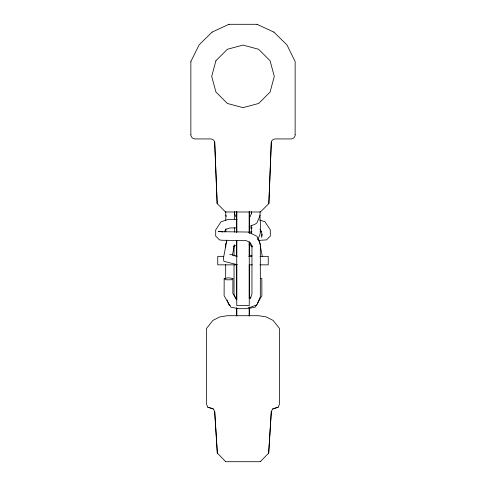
<?xml version="1.0" encoding="UTF-8"?>
<svg xmlns="http://www.w3.org/2000/svg" width="486" height="486" viewBox="0 0 486 486"><rect width="100%" height="100%" fill="white"/><g stroke="black" fill="none" stroke-linecap="round" stroke-linejoin="round"><path stroke-width="0.73" d="M190.852 134.768L190.87 61.534M225.674 278.575L225.68 264.299M225.68 247.769L225.68 244.015L226.804 241.439M234.052 264.992L234.045 294.17L235.619 298.185M234.052 256.013L234.052 245.533M236.743 264.275L236.743 305.494L249.257 305.494L249.257 241.761M236.743 256.286L236.743 240.594M236.743 211.732L236.743 232.278L236.743 211.507M249.257 298.483L249.257 264.451M249.257 256.286L249.257 242.107M249.257 211.732L249.257 233.286L249.257 211.507M251.535 225.516L251.238 233.48M251.535 213.767L251.535 211.544M260.217 211.41C258.916 220.516 263.315 231.372 257.647 239.3M236.506 299.686L232.843 293.447L232.903 278.533L228.463 277.767L224.174 278.557L224.107 295.731L230.85 307.195L238.583 308.671L246.317 308.683L257.094 304.85L260.326 296.606L260.32 244.015L256.942 236.299L248.34 232.047L220.954 231.688L218.165 231.269L222.819 232.016M225.553 211.993L260.429 211.993L268.849 203.591L271.303 141.961A4.174 4.174 0 0 1 275.313 138.935L290.98 138.935A4.174 4.174 0 0 0 295.148 134.768M268.849 203.591L271.322 141.961M260.259 461.7L268.679 453.122L271.303 411.466L272.682 408.969L278.265 407.134L279.486 404.121L279.486 328.493L273.138 320.444L266.243 316.927L258.631 315.712L227.369 315.712L219.757 316.927L212.862 320.444L206.514 328.493L206.514 404.121L207.735 407.134L213.318 408.969L214.697 411.466L217.339 453.122L225.741 461.7M268.679 453.122L271.322 411.466M261.905 236.123L262.209 234.124M226.816 240.23L223.329 258.813L223.961 261.359L237.265 264.67M232.381 255.32L234.471 244.756M250.381 298.185L251.955 294.17L251.948 245.533M249.974 217.072L251.548 213.342M260.217 215.158L256.924 222.946L255.095 224.21L249.118 226.549M233.9 246.797L234.507 245.418M190.852 61.534L199.108 44.84L212.133 32.094M250.223 298.434L250.958 297.189M256.651 304.649L255.15 307.195L248.826 308.403M257.398 303.373L261.893 295.731L261.826 278.557L260.393 278.29M224.295 231.937L226.026 229.277L230.006 227.964L236.773 227.916M232.903 278.533L231.36 279.796L225.966 279.808L224.174 278.557M233.778 246.396L235.595 245.454M212.109 32.094L229.003 24.3M278.265 407.134L272.682 408.969M249.093 256L251.948 255.308M249.063 244.361L251.104 244.015M260.028 231.804L261.462 231.767M259.044 240.376L266.528 239.884L270.313 236.062L270.307 229.902L266.972 224.769L264.973 221.786L259.67 220.043M248.947 231.956L251.961 231.931M237.065 219.326L228.317 219.386L221.027 221.786L215.693 229.902L215.687 236.062L219.472 239.884L221.968 240.26L246.104 240.582L250.284 242.648L252.1 246.797M225.717 461.7L260.283 461.7M228.985 24.3L257.015 24.3M223.748 256.347L217.764 256.347L217.764 264.846L236.664 264.846M235.704 256.347L237.204 256.347M248.796 256.347L251.791 256.347M260.01 256.347L268.236 256.347L268.236 264.846L259.919 264.846M249.336 264.846L252.356 264.846M249.227 227.916L252.234 227.94M213.318 408.969L207.735 407.134M256.997 24.3L273.891 32.094M229.775 254.269L236.907 256M230.255 305.33L228.906 304.85L227.023 300.044M257.908 239.568L259.184 240.23L260.034 244.531M250.405 245.454L252.222 246.396M273.867 32.094L286.91 44.84L295.148 61.534L295.13 134.768M190.87 134.768A4.174 4.174 0 0 0 195.044 138.935L210.687 138.935A4.174 4.174 0 0 1 214.678 141.961L217.151 203.591L225.571 211.993M259.974 229.277L261.705 231.937L261.705 237.454M234.452 213.342L236.026 217.072M225.783 215.158L226.33 216.458M260.32 245.965L262.331 256.687M251.669 245.46L251.948 246.87M214.678 411.466L217.321 453.122M214.697 141.961L217.175 203.591M234.465 211.544L234.465 219.66M225.783 211.41L225.808 220.462M236.743 240.248L236.743 299.892M234.465 227.715L234.465 232.108M225.808 228.791L225.808 231.816M236.743 307.893L236.743 315.912L236.743 307.893M249.257 307.164L249.257 315.912L249.257 307.164M215.918 60.732L211.708 76.369L215.918 92.012L227.369 103.463L243.012 107.655L258.649 103.463L270.101 92.012L274.292 76.369L270.082 60.732L258.631 49.28L242.988 45.089L227.351 49.28L215.899 60.732"/></g></svg>
